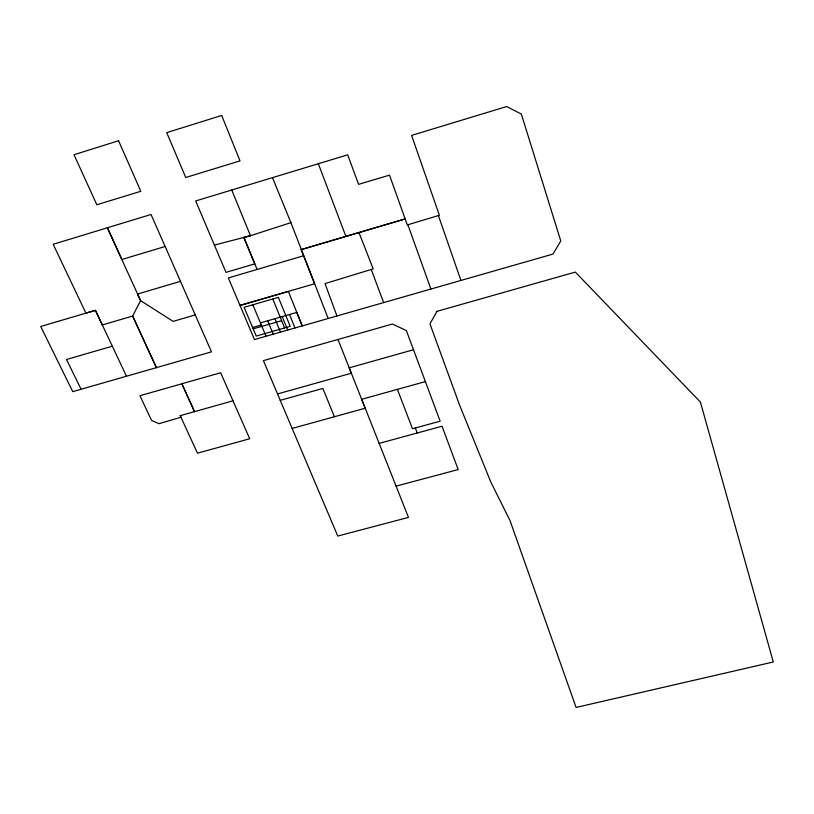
<?xml version="1.0" encoding="UTF-8"?>
<svg xmlns="http://www.w3.org/2000/svg" width="814" height="814" viewBox="0 0 814 814"><rect width="100%" height="100%" fill="white"/><g stroke="black" fill="none" stroke-linecap="round" stroke-linejoin="round"><path stroke-width="1.22" d="M301.16 249.623L405.168 218.925L301.16 249.623L314.601 283.771L240.008 305.454L288.39 291.402L302.208 325.936L553.021 254.06L560.775 240.944L521.336 114.052L506.644 106.553L411.609 135.399L439.377 215.272L407.315 224.939L389.499 175.152L358.577 184.351L347.68 154.823L195.696 200.946L214.408 245.106L250.468 235.714L290.903 222.649L328.164 318.478M358.964 232.57L373.188 268.874L325.03 283.608L336.945 315.954M126.485 376.251L95.421 310.348L40.7 326.485L72.761 391.646L211.477 351.841L165.15 246.5L121.856 259.493L107.417 227.747M180.474 281.339L137.586 294.047L140.588 300.62L173.097 321.377L195.238 314.926M303.642 255.759L228.337 277.92L254.477 339.55L302.238 325.875L296.795 312.403L260.429 322.873M112.322 346.194L66.514 359.483L81.064 389.255M252.625 327.523L261.304 325.02M253.195 328.856L281.644 320.675M413.502 349.745L349.155 367.847L351.333 373.229L277.554 393.945L263.4 360.622L392.399 324.043L406.349 330.565L440.16 421.194L412.495 428.754L397.385 389.367M180.189 415.689L233.008 400.814L249.705 438.756L197.476 453.174L180.22 415.628L180.912 417.267L158.984 423.707L151.567 420.441L139.937 395.716L181.858 383.801L194.505 411.67M277.554 393.945L280.24 400.346L322.863 388.42L334.401 416.727M361.62 399.308L425.386 381.593M292.155 428.429L365.221 408.211L361.66 399.247M379.08 443.406L442.033 426.231L458.19 469.556L396.021 486.172M250.498 235.653L243.864 237.393L254.853 263.848L225.997 272.364L214.408 245.106M156.42 367.623L132.672 315.995L140.588 300.62L107.377 227.808M156.39 367.684L132.641 316.056L102.289 324.949L95.421 310.348L85.908 313.146L53.185 244.281L151.048 214.479L165.15 246.5M194.536 411.609L181.888 383.74L220.655 372.751L233.008 400.814M280.24 400.346L337.769 536.05L408.475 517.399L337.963 339.438M252.839 304.782L266.015 336.243M267.674 320.787L273.239 334.178M243.834 237.454L257.122 269.495M274.939 318.691L280.474 332.102M272.487 177.666L290.903 222.649M231.736 190.008L250.468 235.714M282.214 316.605L287.718 330.026M289.499 314.509L294.973 327.95M272.792 298.992L284.605 327.93M415.333 427.981L417.236 432.987M318.335 163.756L345.909 236.447M371.225 269.444L383.669 302.574M407.895 224.756L430.911 289.041M438.41 215.578L460.928 280.443M436.986 311.335L429.965 323.86L459.371 404.568L490.832 482.051L510.002 520.533L576.088 707.447L773.3 661.986L700.416 402.096L575.335 272.079L436.986 311.335M118.579 140.761L74.013 154.711L96.835 204.772L140.812 191.29L118.579 140.761M221.693 115.476L166.738 132.631L185.755 177.503L240.008 160.877L221.693 115.476M278.378 297.364L244.108 307.305L256.227 336.06L290.211 326.322L278.378 297.364"/></g></svg>
